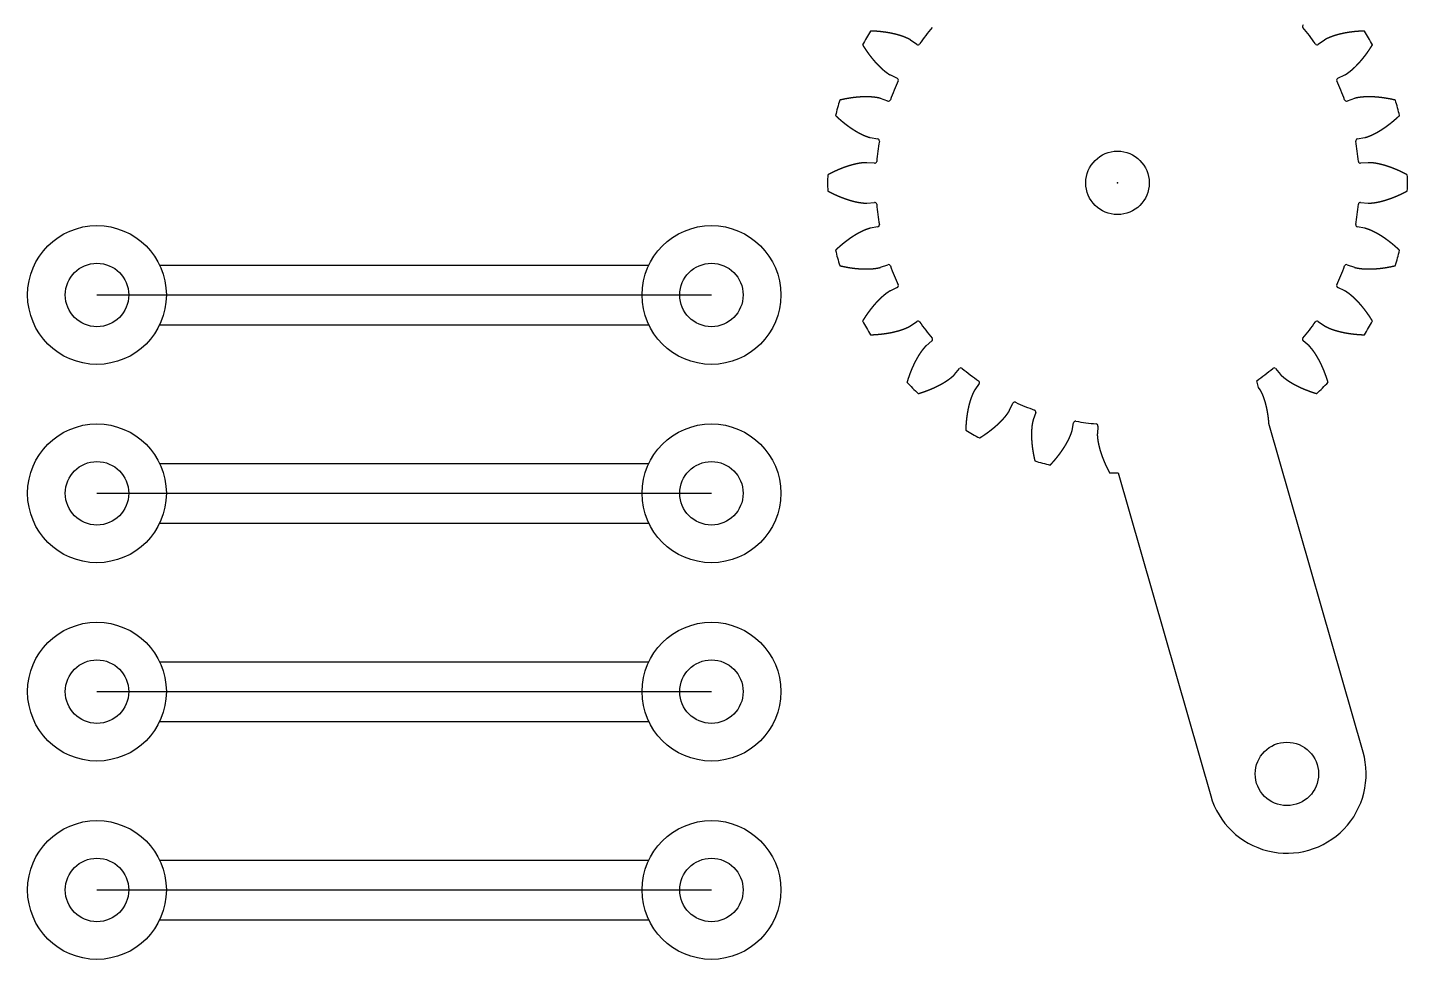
# Model space of a CAD drawing. Header units: millimetres. Extents: x -97 to 15, y -39 to 53.
# Drawn here: x -95 to -25.4, y -39.2 to 7.8 of the extents above; entities that cross this region are included whole.
import ezdxf

# ---------------------------------------------------------------- set-up
doc = ezdxf.new("R2010")
doc.units = ezdxf.units.MM
doc.layers.get('0').update_dxf_attribs({"linetype": 'CONTINUOUS'})

msp = doc.modelspace()

# ---------------------------------------------------------------- linework, layer by layer
for p, q in [((-50.122, 6.984), (-50.442, 7.204)), ((-29.558, 7.204), (-29.878, 6.984)), ((-51.46, 5.441), (-51.11, 5.274)), ((-28.89, 5.274), (-28.54, 5.441)), ((-51.585, 4.126), (-51.951, 4.256)), ((-28.049, 4.256), (-28.415, 4.126)), ((-52.478, 2.289), (-52.096, 2.219)), ((-27.904, 2.219), (-27.522, 2.289)), ((-52.258, 0.987), (-52.645, 1.018)), ((-27.355, 1.018), (-27.742, 0.987)), ((-52.645, -1.018), (-52.258, -0.987)), ((-27.742, -0.987), (-27.355, -1.018)), ((-52.096, -2.219), (-52.478, -2.289)), ((-27.522, -2.289), (-27.904, -2.219)), ((-88.324, -4.151), (-63.649, -4.151)), ((-51.951, -4.256), (-51.585, -4.126)), ((-28.415, -4.126), (-28.049, -4.256)), ((-51.11, -5.274), (-51.46, -5.441)), ((-28.54, -5.441), (-28.89, -5.274)), ((-91.487, -5.651), (-60.487, -5.651)), ((-88.324, -7.151), (-63.649, -7.151)), ((-50.442, -7.204), (-50.122, -6.984)), ((-29.878, -6.984), (-29.558, -7.204)), ((-49.366, -7.97), (-49.661, -8.221)), ((-30.339, -8.221), (-30.634, -7.97)), ((-48.221, -9.661), (-47.97, -9.366)), ((-32.03, -9.366), (-31.779, -9.661)), ((-46.984, -10.122), (-47.204, -10.442)), ((-32.88, -10.32), (-32.979, -9.975)), ((-32.796, -10.442), (-32.88, -10.32)), ((-45.441, -11.46), (-45.274, -11.11)), ((-44.126, -11.585), (-44.256, -11.951)), ((-42.289, -12.478), (-42.219, -12.096)), ((-40.987, -12.258), (-41.018, -12.645)), ((-27.61, -28.697), (-32.359, -12.136)), ((-88.324, -14.151), (-63.649, -14.151)), ((-39.968, -14.625), (-35.3, -30.902)), ((-91.487, -15.651), (-60.487, -15.651)), ((-88.324, -17.151), (-63.649, -17.151)), ((-88.324, -24.151), (-63.649, -24.151)), ((-91.487, -25.651), (-60.487, -25.651)), ((-88.324, -27.151), (-63.649, -27.151)), ((-88.324, -34.151), (-63.649, -34.151)), ((-91.487, -35.651), (-60.487, -35.651)), ((-88.324, -37.151), (-63.649, -37.151))]:
    msp.add_line(p, q)
for centre, radius in [((-40, 0), 1.6), ((-91.487, -5.651), 3.5), ((-60.487, -5.651), 3.5), ((-91.487, -5.651), 1.6), ((-60.487, -5.651), 1.6), ((-91.487, -15.651), 3.5), ((-60.487, -15.651), 3.5), ((-91.487, -15.651), 1.6), ((-60.487, -15.651), 1.6), ((-91.487, -25.651), 3.5), ((-60.487, -25.651), 3.5), ((-91.487, -25.651), 1.6), ((-60.487, -25.651), 1.6), ((-31.455, -29.799), 1.6), ((-91.487, -35.651), 3.5), ((-60.487, -35.651), 3.5), ((-91.487, -35.651), 1.6), ((-60.487, -35.651), 1.6)]:
    msp.add_circle(centre, radius)
for centre, radius, start, end in [((-40, 0), 14.625, 148.42315, 151.57685), ((-40, 0), 12.198, 140.06984, 144.93016), ((-30.569, 7.894), 0.1, 130.39604, 219.93016), ((-40, 0), 12.198, 35.06984, 39.93016), ((-40, 0), 14.625, 28.42315, 31.57685), ((-50.066, 7.066), 0.1, 235.39604, 324.93016), ((-29.934, 7.066), 0.1, 215.06984, 304.60396), ((-40, 0), 12.198, 155.06984, 159.93016), ((-51.152, 5.184), 0.1, -24.93016, 64.60396), ((-28.848, 5.184), 0.1, 115.39604, 204.93016), ((-40, 0), 12.198, 20.06984, 24.93016), ((-51.552, 4.22), 0.1, 250.39604, 339.93016), ((-28.448, 4.22), 0.1, 200.06984, 289.60396), ((-40, 0), 14.625, 163.42315, 166.57685), ((-40, 0), 14.625, 13.42315, 16.57685), ((-40, 0), 12.198, 170.06984, 174.93016), ((-52.114, 2.121), 0.1, -9.93016, 79.60396), ((-27.886, 2.121), 0.1, 100.39604, 189.93016), ((-40, 0), 12.198, 5.06984, 9.93016), ((-52.25, 1.087), 0.1, 265.39604, 354.93016), ((-27.75, 1.087), 0.1, 185.06984, 274.60396), ((-40, 0), 14.625, 178.42315, 181.57685), ((-40, 0), 14.625, -1.57685, 1.57685), ((-52.25, -1.087), 0.1, 5.06984, 94.60396), ((-40, 0), 12.198, 185.06984, 189.93016), ((-40, 0), 12.198, 350.06984, 354.93016), ((-27.75, -1.087), 0.1, 85.39604, 174.93016), ((-52.114, -2.121), 0.1, -79.60396, 9.93016), ((-27.886, -2.121), 0.1, 170.06984, 259.60396), ((-40, 0), 14.625, 193.42315, 196.57685), ((-40, 0), 14.625, 343.42315, 346.57685), ((-51.552, -4.22), 0.1, 20.06984, 109.60396), ((-28.448, -4.22), 0.1, 70.39604, 159.93016), ((-40, 0), 12.198, 200.06984, 204.93016), ((-40, 0), 12.198, 335.06984, 339.93016), ((-51.152, -5.184), 0.1, -64.60396, 24.93016), ((-28.848, -5.184), 0.1, 155.06984, 244.60396), ((-40, 0), 14.625, 208.42315, 211.57685), ((-50.066, -7.066), 0.1, 35.06984, 124.60396), ((-40, 0), 12.198, 215.06984, 219.93016), ((-40, 0), 12.198, 320.06984, 324.93016), ((-29.934, -7.066), 0.1, 55.39604, 144.93016), ((-40, 0), 14.625, 328.42315, 331.57685), ((-49.431, -7.894), 0.1, -49.60396, 39.93016), ((-30.569, -7.894), 0.1, 140.06984, 229.60396), ((-47.894, -9.431), 0.1, 50.06984, 139.60396), ((-40, 0), 12.198, 230.06984, 234.93016), ((-40, 0), 12.198, 305.14212, 309.93016), ((-32.106, -9.431), 0.1, 40.39604, 129.93016), ((-40, 0), 14.625, 223.42315, 226.57685), ((-47.066, -10.066), 0.1, -34.60396, 54.93016), ((-40, 0), 14.625, 313.42315, 316.57685), ((-45.184, -11.152), 0.1, 65.06984, 154.60396), ((-40, 0), 12.198, 245.06984, 249.93016), ((-44.22, -11.552), 0.1, -19.60396, 69.93016), ((-40, 0), 14.625, 238.42315, 241.57685), ((-42.121, -12.114), 0.1, 80.06984, 169.60396), ((-40, 0), 12.198, 260.06984, 264.93016), ((-41.087, -12.25), 0.1, -4.60396, 84.93016), ((-40, 0), 14.625, 253.42315, 256.57685), ((-40, 0), 14.625, 268.42315, 270.1271), ((-31.455, -29.799), 4, -164, 16)]:
    msp.add_arc(centre, radius, start, end)
for points in [[(-50.442, 7.204), (-50.446, 7.208), (-50.456, 7.214), (-50.47, 7.223), (-50.49, 7.234), (-50.514, 7.248), (-50.54, 7.26), (-50.566, 7.273), (-50.591, 7.285), (-50.617, 7.297), (-50.643, 7.308), (-50.669, 7.32), (-50.696, 7.331), (-50.722, 7.342), (-50.749, 7.353), (-50.776, 7.363), (-50.803, 7.373), (-50.83, 7.383), (-50.857, 7.392), (-50.885, 7.402), (-50.912, 7.411), (-50.94, 7.42), (-50.968, 7.429), (-50.996, 7.438), (-51.023, 7.446), (-51.052, 7.454), (-51.08, 7.462), (-51.108, 7.47), (-51.136, 7.478), (-51.165, 7.485), (-51.193, 7.492), (-51.222, 7.5), (-51.251, 7.507), (-51.28, 7.513), (-51.309, 7.52), (-51.338, 7.526), (-51.367, 7.533), (-51.396, 7.539), (-51.425, 7.545), (-51.454, 7.551), (-51.484, 7.556), (-51.513, 7.562), (-51.543, 7.567), (-51.573, 7.572), (-51.602, 7.577), (-51.632, 7.582), (-51.662, 7.587), (-51.692, 7.591), (-51.722, 7.596), (-51.752, 7.6), (-51.782, 7.604), (-51.812, 7.608), (-51.842, 7.612), (-51.873, 7.615), (-51.903, 7.619), (-51.934, 7.622), (-51.964, 7.626), (-51.995, 7.629), (-52.025, 7.632), (-52.056, 7.634), (-52.087, 7.637), (-52.117, 7.64), (-52.148, 7.642), (-52.179, 7.644), (-52.21, 7.646), (-52.241, 7.648), (-52.272, 7.65), (-52.303, 7.652), (-52.334, 7.653), (-52.366, 7.655), (-52.397, 7.656), (-52.422, 7.657), (-52.441, 7.658), (-52.453, 7.658), (-52.46, 7.658)], [(-27.54, 7.658), (-27.547, 7.658), (-27.559, 7.658), (-27.578, 7.657), (-27.603, 7.656), (-27.634, 7.655), (-27.666, 7.653), (-27.697, 7.652), (-27.728, 7.65), (-27.759, 7.648), (-27.79, 7.646), (-27.821, 7.644), (-27.852, 7.642), (-27.883, 7.64), (-27.913, 7.637), (-27.944, 7.634), (-27.975, 7.632), (-28.005, 7.629), (-28.036, 7.626), (-28.066, 7.622), (-28.097, 7.619), (-28.127, 7.615), (-28.158, 7.612), (-28.188, 7.608), (-28.218, 7.604), (-28.248, 7.6), (-28.278, 7.596), (-28.308, 7.591), (-28.338, 7.587), (-28.368, 7.582), (-28.398, 7.577), (-28.427, 7.572), (-28.457, 7.567), (-28.487, 7.562), (-28.516, 7.556), (-28.545, 7.551), (-28.575, 7.545), (-28.604, 7.539), (-28.633, 7.533), (-28.662, 7.526), (-28.691, 7.52), (-28.72, 7.513), (-28.749, 7.507), (-28.778, 7.5), (-28.807, 7.492), (-28.835, 7.485), (-28.864, 7.478), (-28.892, 7.47), (-28.92, 7.462), (-28.948, 7.454), (-28.977, 7.446), (-29.004, 7.438), (-29.032, 7.429), (-29.06, 7.42), (-29.088, 7.411), (-29.115, 7.402), (-29.143, 7.392), (-29.17, 7.383), (-29.197, 7.373), (-29.224, 7.363), (-29.251, 7.353), (-29.278, 7.342), (-29.304, 7.331), (-29.331, 7.32), (-29.357, 7.308), (-29.383, 7.297), (-29.409, 7.285), (-29.434, 7.273), (-29.46, 7.26), (-29.486, 7.248), (-29.51, 7.234), (-29.53, 7.223), (-29.544, 7.214), (-29.554, 7.208), (-29.558, 7.204)], [(-52.862, 6.961), (-52.859, 6.956), (-52.852, 6.945), (-52.842, 6.929), (-52.829, 6.908), (-52.812, 6.882), (-52.795, 6.855), (-52.778, 6.829), (-52.761, 6.803), (-52.744, 6.777), (-52.727, 6.751), (-52.71, 6.725), (-52.692, 6.7), (-52.675, 6.674), (-52.657, 6.649), (-52.64, 6.624), (-52.622, 6.598), (-52.604, 6.573), (-52.586, 6.548), (-52.568, 6.524), (-52.55, 6.499), (-52.532, 6.474), (-52.513, 6.45), (-52.495, 6.426), (-52.476, 6.402), (-52.458, 6.377), (-52.439, 6.354), (-52.42, 6.33), (-52.401, 6.306), (-52.382, 6.283), (-52.363, 6.259), (-52.344, 6.236), (-52.325, 6.213), (-52.305, 6.19), (-52.286, 6.167), (-52.266, 6.145), (-52.247, 6.122), (-52.227, 6.1), (-52.207, 6.078), (-52.187, 6.055), (-52.167, 6.034), (-52.147, 6.012), (-52.126, 5.99), (-52.106, 5.969), (-52.085, 5.948), (-52.065, 5.927), (-52.044, 5.906), (-52.023, 5.885), (-52.002, 5.864), (-51.981, 5.844), (-51.96, 5.824), (-51.939, 5.804), (-51.917, 5.784), (-51.896, 5.764), (-51.874, 5.745), (-51.853, 5.726), (-51.831, 5.707), (-51.809, 5.688), (-51.787, 5.669), (-51.764, 5.651), (-51.742, 5.633), (-51.72, 5.615), (-51.697, 5.597), (-51.674, 5.58), (-51.651, 5.563), (-51.628, 5.546), (-51.604, 5.53), (-51.581, 5.514), (-51.558, 5.498), (-51.534, 5.482), (-51.51, 5.467), (-51.49, 5.456), (-51.475, 5.448), (-51.465, 5.443), (-51.46, 5.441)], [(-28.54, 5.441), (-28.535, 5.443), (-28.525, 5.448), (-28.51, 5.456), (-28.49, 5.467), (-28.466, 5.482), (-28.442, 5.498), (-28.419, 5.514), (-28.396, 5.53), (-28.372, 5.546), (-28.349, 5.563), (-28.326, 5.58), (-28.303, 5.597), (-28.28, 5.615), (-28.258, 5.633), (-28.236, 5.651), (-28.213, 5.669), (-28.191, 5.688), (-28.169, 5.707), (-28.147, 5.726), (-28.126, 5.745), (-28.104, 5.764), (-28.083, 5.784), (-28.061, 5.804), (-28.04, 5.824), (-28.019, 5.844), (-27.998, 5.864), (-27.977, 5.885), (-27.956, 5.906), (-27.935, 5.927), (-27.915, 5.948), (-27.894, 5.969), (-27.874, 5.99), (-27.853, 6.012), (-27.833, 6.034), (-27.813, 6.055), (-27.793, 6.078), (-27.773, 6.1), (-27.753, 6.122), (-27.734, 6.145), (-27.714, 6.167), (-27.695, 6.19), (-27.675, 6.213), (-27.656, 6.236), (-27.637, 6.259), (-27.618, 6.283), (-27.599, 6.306), (-27.58, 6.33), (-27.561, 6.354), (-27.542, 6.377), (-27.524, 6.402), (-27.505, 6.426), (-27.487, 6.45), (-27.468, 6.474), (-27.45, 6.499), (-27.432, 6.524), (-27.414, 6.548), (-27.396, 6.573), (-27.378, 6.598), (-27.36, 6.624), (-27.343, 6.649), (-27.325, 6.674), (-27.308, 6.7), (-27.29, 6.725), (-27.273, 6.751), (-27.256, 6.777), (-27.239, 6.803), (-27.222, 6.829), (-27.205, 6.855), (-27.188, 6.882), (-27.171, 6.908), (-27.158, 6.929), (-27.148, 6.945), (-27.141, 6.956), (-27.138, 6.961)], [(-51.951, 4.256), (-51.956, 4.258), (-51.967, 4.262), (-51.983, 4.267), (-52.005, 4.273), (-52.032, 4.279), (-52.06, 4.285), (-52.088, 4.29), (-52.116, 4.295), (-52.144, 4.3), (-52.172, 4.305), (-52.2, 4.309), (-52.229, 4.313), (-52.257, 4.317), (-52.286, 4.32), (-52.314, 4.323), (-52.343, 4.326), (-52.372, 4.328), (-52.401, 4.33), (-52.43, 4.332), (-52.459, 4.334), (-52.488, 4.336), (-52.517, 4.337), (-52.546, 4.338), (-52.575, 4.339), (-52.604, 4.34), (-52.634, 4.34), (-52.663, 4.34), (-52.692, 4.341), (-52.722, 4.34), (-52.751, 4.34), (-52.781, 4.34), (-52.81, 4.339), (-52.84, 4.338), (-52.87, 4.337), (-52.899, 4.336), (-52.929, 4.334), (-52.959, 4.332), (-52.989, 4.331), (-53.018, 4.329), (-53.048, 4.326), (-53.078, 4.324), (-53.108, 4.322), (-53.138, 4.319), (-53.168, 4.316), (-53.198, 4.313), (-53.228, 4.31), (-53.258, 4.307), (-53.288, 4.303), (-53.318, 4.299), (-53.349, 4.296), (-53.379, 4.292), (-53.409, 4.287), (-53.439, 4.283), (-53.469, 4.279), (-53.5, 4.274), (-53.53, 4.269), (-53.56, 4.264), (-53.591, 4.259), (-53.621, 4.254), (-53.651, 4.249), (-53.682, 4.243), (-53.712, 4.237), (-53.743, 4.232), (-53.773, 4.226), (-53.804, 4.219), (-53.834, 4.213), (-53.865, 4.207), (-53.895, 4.2), (-53.926, 4.194), (-53.956, 4.187), (-53.98, 4.181), (-53.999, 4.177), (-54.011, 4.174), (-54.017, 4.173)], [(-25.983, 4.173), (-25.989, 4.174), (-26.001, 4.177), (-26.02, 4.181), (-26.044, 4.187), (-26.074, 4.194), (-26.105, 4.2), (-26.135, 4.207), (-26.166, 4.213), (-26.196, 4.219), (-26.227, 4.226), (-26.257, 4.232), (-26.288, 4.237), (-26.318, 4.243), (-26.349, 4.249), (-26.379, 4.254), (-26.409, 4.259), (-26.44, 4.264), (-26.47, 4.269), (-26.5, 4.274), (-26.531, 4.279), (-26.561, 4.283), (-26.591, 4.287), (-26.621, 4.292), (-26.651, 4.296), (-26.682, 4.299), (-26.712, 4.303), (-26.742, 4.307), (-26.772, 4.31), (-26.802, 4.313), (-26.832, 4.316), (-26.862, 4.319), (-26.892, 4.322), (-26.922, 4.324), (-26.952, 4.326), (-26.982, 4.329), (-27.011, 4.331), (-27.041, 4.332), (-27.071, 4.334), (-27.101, 4.336), (-27.13, 4.337), (-27.16, 4.338), (-27.19, 4.339), (-27.219, 4.34), (-27.249, 4.34), (-27.278, 4.34), (-27.308, 4.341), (-27.337, 4.34), (-27.366, 4.34), (-27.396, 4.34), (-27.425, 4.339), (-27.454, 4.338), (-27.483, 4.337), (-27.512, 4.336), (-27.541, 4.334), (-27.57, 4.332), (-27.599, 4.33), (-27.628, 4.328), (-27.657, 4.326), (-27.686, 4.323), (-27.714, 4.32), (-27.743, 4.317), (-27.771, 4.313), (-27.8, 4.309), (-27.828, 4.305), (-27.856, 4.3), (-27.884, 4.295), (-27.912, 4.29), (-27.94, 4.285), (-27.968, 4.279), (-27.995, 4.273), (-28.017, 4.267), (-28.033, 4.262), (-28.044, 4.258), (-28.049, 4.256)], [(-54.225, 3.395), (-54.221, 3.391), (-54.212, 3.382), (-54.198, 3.369), (-54.18, 3.352), (-54.157, 3.331), (-54.134, 3.31), (-54.11, 3.289), (-54.087, 3.268), (-54.064, 3.248), (-54.041, 3.227), (-54.017, 3.207), (-53.994, 3.186), (-53.97, 3.166), (-53.947, 3.146), (-53.923, 3.126), (-53.899, 3.107), (-53.876, 3.087), (-53.852, 3.068), (-53.828, 3.048), (-53.804, 3.029), (-53.78, 3.01), (-53.756, 2.992), (-53.732, 2.973), (-53.708, 2.954), (-53.684, 2.936), (-53.66, 2.918), (-53.635, 2.9), (-53.611, 2.882), (-53.586, 2.864), (-53.562, 2.846), (-53.537, 2.829), (-53.513, 2.811), (-53.488, 2.794), (-53.463, 2.777), (-53.439, 2.761), (-53.414, 2.744), (-53.389, 2.727), (-53.364, 2.711), (-53.339, 2.695), (-53.314, 2.679), (-53.289, 2.663), (-53.263, 2.648), (-53.238, 2.632), (-53.213, 2.617), (-53.188, 2.602), (-53.162, 2.587), (-53.137, 2.572), (-53.111, 2.558), (-53.086, 2.544), (-53.06, 2.53), (-53.034, 2.516), (-53.008, 2.502), (-52.982, 2.489), (-52.957, 2.476), (-52.931, 2.463), (-52.905, 2.45), (-52.878, 2.438), (-52.852, 2.425), (-52.826, 2.413), (-52.8, 2.402), (-52.773, 2.39), (-52.747, 2.379), (-52.72, 2.368), (-52.694, 2.358), (-52.667, 2.348), (-52.64, 2.338), (-52.614, 2.328), (-52.587, 2.319), (-52.56, 2.31), (-52.533, 2.302), (-52.511, 2.296), (-52.494, 2.292), (-52.483, 2.29), (-52.478, 2.289)], [(-27.522, 2.289), (-27.517, 2.29), (-27.506, 2.292), (-27.489, 2.296), (-27.467, 2.302), (-27.44, 2.31), (-27.413, 2.319), (-27.386, 2.328), (-27.36, 2.338), (-27.333, 2.348), (-27.306, 2.358), (-27.28, 2.368), (-27.253, 2.379), (-27.227, 2.39), (-27.2, 2.402), (-27.174, 2.413), (-27.148, 2.425), (-27.122, 2.438), (-27.095, 2.45), (-27.069, 2.463), (-27.043, 2.476), (-27.018, 2.489), (-26.992, 2.502), (-26.966, 2.516), (-26.94, 2.53), (-26.914, 2.544), (-26.889, 2.558), (-26.863, 2.572), (-26.838, 2.587), (-26.812, 2.602), (-26.787, 2.617), (-26.762, 2.632), (-26.737, 2.648), (-26.711, 2.663), (-26.686, 2.679), (-26.661, 2.695), (-26.636, 2.711), (-26.611, 2.727), (-26.586, 2.744), (-26.561, 2.761), (-26.537, 2.777), (-26.512, 2.794), (-26.487, 2.811), (-26.463, 2.829), (-26.438, 2.846), (-26.414, 2.864), (-26.389, 2.882), (-26.365, 2.9), (-26.34, 2.918), (-26.316, 2.936), (-26.292, 2.954), (-26.268, 2.973), (-26.244, 2.992), (-26.22, 3.01), (-26.196, 3.029), (-26.172, 3.048), (-26.148, 3.068), (-26.124, 3.087), (-26.1, 3.107), (-26.077, 3.126), (-26.053, 3.146), (-26.03, 3.166), (-26.006, 3.186), (-25.983, 3.207), (-25.959, 3.227), (-25.936, 3.248), (-25.913, 3.268), (-25.89, 3.289), (-25.866, 3.31), (-25.843, 3.331), (-25.82, 3.352), (-25.802, 3.369), (-25.788, 3.382), (-25.779, 3.391), (-25.775, 3.395)], [(-52.645, 1.018), (-52.651, 1.019), (-52.662, 1.019), (-52.679, 1.02), (-52.701, 1.02), (-52.73, 1.019), (-52.758, 1.018), (-52.786, 1.016), (-52.815, 1.013), (-52.843, 1.01), (-52.872, 1.008), (-52.9, 1.005), (-52.928, 1.001), (-52.957, 0.997), (-52.985, 0.993), (-53.014, 0.989), (-53.042, 0.984), (-53.071, 0.979), (-53.099, 0.973), (-53.127, 0.968), (-53.156, 0.962), (-53.184, 0.956), (-53.213, 0.95), (-53.241, 0.943), (-53.27, 0.937), (-53.298, 0.93), (-53.326, 0.923), (-53.355, 0.915), (-53.383, 0.908), (-53.412, 0.9), (-53.44, 0.892), (-53.468, 0.884), (-53.497, 0.875), (-53.525, 0.867), (-53.554, 0.858), (-53.582, 0.849), (-53.61, 0.84), (-53.639, 0.831), (-53.667, 0.821), (-53.695, 0.812), (-53.723, 0.802), (-53.752, 0.792), (-53.78, 0.782), (-53.808, 0.771), (-53.836, 0.761), (-53.865, 0.75), (-53.893, 0.739), (-53.921, 0.728), (-53.949, 0.717), (-53.977, 0.706), (-54.006, 0.694), (-54.034, 0.683), (-54.062, 0.671), (-54.09, 0.659), (-54.118, 0.647), (-54.146, 0.634), (-54.174, 0.622), (-54.202, 0.609), (-54.23, 0.597), (-54.258, 0.584), (-54.286, 0.571), (-54.314, 0.557), (-54.342, 0.544), (-54.37, 0.531), (-54.397, 0.517), (-54.425, 0.503), (-54.453, 0.489), (-54.481, 0.475), (-54.509, 0.461), (-54.536, 0.446), (-54.564, 0.432), (-54.586, 0.42), (-54.603, 0.411), (-54.614, 0.405), (-54.619, 0.402)], [(-25.381, 0.402), (-25.386, 0.405), (-25.397, 0.411), (-25.414, 0.42), (-25.436, 0.432), (-25.464, 0.446), (-25.491, 0.461), (-25.519, 0.475), (-25.547, 0.489), (-25.575, 0.503), (-25.603, 0.517), (-25.63, 0.531), (-25.658, 0.544), (-25.686, 0.557), (-25.714, 0.571), (-25.742, 0.584), (-25.77, 0.597), (-25.798, 0.609), (-25.826, 0.622), (-25.854, 0.634), (-25.882, 0.647), (-25.91, 0.659), (-25.938, 0.671), (-25.966, 0.683), (-25.994, 0.694), (-26.023, 0.706), (-26.051, 0.717), (-26.079, 0.728), (-26.107, 0.739), (-26.135, 0.75), (-26.164, 0.761), (-26.192, 0.771), (-26.22, 0.782), (-26.248, 0.792), (-26.277, 0.802), (-26.305, 0.812), (-26.333, 0.821), (-26.361, 0.831), (-26.39, 0.84), (-26.418, 0.849), (-26.446, 0.858), (-26.475, 0.867), (-26.503, 0.875), (-26.532, 0.884), (-26.56, 0.892), (-26.588, 0.9), (-26.617, 0.908), (-26.645, 0.915), (-26.674, 0.923), (-26.702, 0.93), (-26.73, 0.937), (-26.759, 0.943), (-26.787, 0.95), (-26.816, 0.956), (-26.844, 0.962), (-26.873, 0.968), (-26.901, 0.973), (-26.929, 0.979), (-26.958, 0.984), (-26.986, 0.989), (-27.015, 0.993), (-27.043, 0.997), (-27.072, 1.001), (-27.1, 1.005), (-27.128, 1.008), (-27.157, 1.01), (-27.185, 1.013), (-27.214, 1.016), (-27.242, 1.018), (-27.27, 1.019), (-27.299, 1.02), (-27.321, 1.02), (-27.338, 1.019), (-27.349, 1.019), (-27.355, 1.018)], [(-54.619, -0.402), (-54.614, -0.405), (-54.603, -0.411), (-54.586, -0.42), (-54.564, -0.432), (-54.536, -0.446), (-54.509, -0.461), (-54.481, -0.475), (-54.453, -0.489), (-54.425, -0.503), (-54.397, -0.517), (-54.37, -0.531), (-54.342, -0.544), (-54.314, -0.557), (-54.286, -0.571), (-54.258, -0.584), (-54.23, -0.597), (-54.202, -0.609), (-54.174, -0.622), (-54.146, -0.634), (-54.118, -0.647), (-54.09, -0.659), (-54.062, -0.671), (-54.034, -0.683), (-54.006, -0.694), (-53.977, -0.706), (-53.949, -0.717), (-53.921, -0.728), (-53.893, -0.739), (-53.865, -0.75), (-53.836, -0.761), (-53.808, -0.771), (-53.78, -0.782), (-53.752, -0.792), (-53.723, -0.802), (-53.695, -0.812), (-53.667, -0.821), (-53.639, -0.831), (-53.61, -0.84), (-53.582, -0.849), (-53.554, -0.858), (-53.525, -0.867), (-53.497, -0.875), (-53.468, -0.884), (-53.44, -0.892), (-53.412, -0.9), (-53.383, -0.908), (-53.355, -0.915), (-53.326, -0.923), (-53.298, -0.93), (-53.27, -0.937), (-53.241, -0.943), (-53.213, -0.95), (-53.184, -0.956), (-53.156, -0.962), (-53.127, -0.968), (-53.099, -0.973), (-53.071, -0.979), (-53.042, -0.984), (-53.014, -0.989), (-52.985, -0.993), (-52.957, -0.997), (-52.928, -1.001), (-52.9, -1.005), (-52.872, -1.008), (-52.843, -1.01), (-52.815, -1.013), (-52.786, -1.016), (-52.758, -1.018), (-52.73, -1.019), (-52.701, -1.02), (-52.679, -1.02), (-52.662, -1.019), (-52.651, -1.019), (-52.645, -1.018)], [(-27.355, -1.018), (-27.349, -1.019), (-27.338, -1.019), (-27.321, -1.02), (-27.299, -1.02), (-27.27, -1.019), (-27.242, -1.018), (-27.214, -1.016), (-27.185, -1.013), (-27.157, -1.01), (-27.128, -1.008), (-27.1, -1.005), (-27.072, -1.001), (-27.043, -0.997), (-27.015, -0.993), (-26.986, -0.989), (-26.958, -0.984), (-26.929, -0.979), (-26.901, -0.973), (-26.873, -0.968), (-26.844, -0.962), (-26.816, -0.956), (-26.787, -0.95), (-26.759, -0.943), (-26.73, -0.937), (-26.702, -0.93), (-26.674, -0.923), (-26.645, -0.915), (-26.617, -0.908), (-26.588, -0.9), (-26.56, -0.892), (-26.532, -0.884), (-26.503, -0.875), (-26.475, -0.867), (-26.446, -0.858), (-26.418, -0.849), (-26.39, -0.84), (-26.361, -0.831), (-26.333, -0.821), (-26.305, -0.812), (-26.277, -0.802), (-26.248, -0.792), (-26.22, -0.782), (-26.192, -0.771), (-26.164, -0.761), (-26.135, -0.75), (-26.107, -0.739), (-26.079, -0.728), (-26.051, -0.717), (-26.023, -0.706), (-25.994, -0.694), (-25.966, -0.683), (-25.938, -0.671), (-25.91, -0.659), (-25.882, -0.647), (-25.854, -0.634), (-25.826, -0.622), (-25.798, -0.609), (-25.77, -0.597), (-25.742, -0.584), (-25.714, -0.571), (-25.686, -0.557), (-25.658, -0.544), (-25.63, -0.531), (-25.603, -0.517), (-25.575, -0.503), (-25.547, -0.489), (-25.519, -0.475), (-25.491, -0.461), (-25.464, -0.446), (-25.436, -0.432), (-25.414, -0.42), (-25.397, -0.411), (-25.386, -0.405), (-25.381, -0.402)], [(-52.478, -2.289), (-52.483, -2.29), (-52.494, -2.292), (-52.511, -2.296), (-52.533, -2.302), (-52.56, -2.31), (-52.587, -2.319), (-52.614, -2.328), (-52.64, -2.338), (-52.667, -2.348), (-52.694, -2.358), (-52.72, -2.368), (-52.747, -2.379), (-52.773, -2.39), (-52.8, -2.402), (-52.826, -2.413), (-52.852, -2.425), (-52.878, -2.438), (-52.905, -2.45), (-52.931, -2.463), (-52.957, -2.476), (-52.982, -2.489), (-53.008, -2.502), (-53.034, -2.516), (-53.06, -2.53), (-53.086, -2.544), (-53.111, -2.558), (-53.137, -2.572), (-53.162, -2.587), (-53.188, -2.602), (-53.213, -2.617), (-53.238, -2.632), (-53.263, -2.648), (-53.289, -2.663), (-53.314, -2.679), (-53.339, -2.695), (-53.364, -2.711), (-53.389, -2.727), (-53.414, -2.744), (-53.439, -2.761), (-53.463, -2.777), (-53.488, -2.794), (-53.513, -2.811), (-53.537, -2.829), (-53.562, -2.846), (-53.586, -2.864), (-53.611, -2.882), (-53.635, -2.9), (-53.66, -2.918), (-53.684, -2.936), (-53.708, -2.954), (-53.732, -2.973), (-53.756, -2.992), (-53.78, -3.01), (-53.804, -3.029), (-53.828, -3.048), (-53.852, -3.068), (-53.876, -3.087), (-53.899, -3.107), (-53.923, -3.126), (-53.947, -3.146), (-53.97, -3.166), (-53.994, -3.186), (-54.017, -3.207), (-54.041, -3.227), (-54.064, -3.248), (-54.087, -3.268), (-54.11, -3.289), (-54.134, -3.31), (-54.157, -3.331), (-54.18, -3.352), (-54.198, -3.369), (-54.212, -3.382), (-54.221, -3.391), (-54.225, -3.395)], [(-25.775, -3.395), (-25.779, -3.391), (-25.788, -3.382), (-25.802, -3.369), (-25.82, -3.352), (-25.843, -3.331), (-25.866, -3.31), (-25.89, -3.289), (-25.913, -3.268), (-25.936, -3.248), (-25.959, -3.227), (-25.983, -3.207), (-26.006, -3.186), (-26.03, -3.166), (-26.053, -3.146), (-26.077, -3.126), (-26.1, -3.107), (-26.124, -3.087), (-26.148, -3.068), (-26.172, -3.048), (-26.196, -3.029), (-26.22, -3.01), (-26.244, -2.992), (-26.268, -2.973), (-26.292, -2.954), (-26.316, -2.936), (-26.34, -2.918), (-26.365, -2.9), (-26.389, -2.882), (-26.414, -2.864), (-26.438, -2.846), (-26.463, -2.829), (-26.487, -2.811), (-26.512, -2.794), (-26.537, -2.777), (-26.561, -2.761), (-26.586, -2.744), (-26.611, -2.727), (-26.636, -2.711), (-26.661, -2.695), (-26.686, -2.679), (-26.711, -2.663), (-26.737, -2.648), (-26.762, -2.632), (-26.787, -2.617), (-26.812, -2.602), (-26.838, -2.587), (-26.863, -2.572), (-26.889, -2.558), (-26.914, -2.544), (-26.94, -2.53), (-26.966, -2.516), (-26.992, -2.502), (-27.018, -2.489), (-27.043, -2.476), (-27.069, -2.463), (-27.095, -2.45), (-27.122, -2.438), (-27.148, -2.425), (-27.174, -2.413), (-27.2, -2.402), (-27.227, -2.39), (-27.253, -2.379), (-27.28, -2.368), (-27.306, -2.358), (-27.333, -2.348), (-27.36, -2.338), (-27.386, -2.328), (-27.413, -2.319), (-27.44, -2.31), (-27.467, -2.302), (-27.489, -2.296), (-27.506, -2.292), (-27.517, -2.29), (-27.522, -2.289)], [(-54.017, -4.173), (-54.011, -4.174), (-53.999, -4.177), (-53.98, -4.181), (-53.956, -4.187), (-53.926, -4.194), (-53.895, -4.2), (-53.865, -4.207), (-53.834, -4.213), (-53.804, -4.219), (-53.773, -4.226), (-53.743, -4.232), (-53.712, -4.237), (-53.682, -4.243), (-53.651, -4.249), (-53.621, -4.254), (-53.591, -4.259), (-53.56, -4.264), (-53.53, -4.269), (-53.5, -4.274), (-53.469, -4.279), (-53.439, -4.283), (-53.409, -4.287), (-53.379, -4.292), (-53.349, -4.296), (-53.318, -4.299), (-53.288, -4.303), (-53.258, -4.307), (-53.228, -4.31), (-53.198, -4.313), (-53.168, -4.316), (-53.138, -4.319), (-53.108, -4.322), (-53.078, -4.324), (-53.048, -4.326), (-53.018, -4.329), (-52.989, -4.331), (-52.959, -4.332), (-52.929, -4.334), (-52.899, -4.336), (-52.87, -4.337), (-52.84, -4.338), (-52.81, -4.339), (-52.781, -4.34), (-52.751, -4.34), (-52.722, -4.34), (-52.692, -4.341), (-52.663, -4.34), (-52.634, -4.34), (-52.604, -4.34), (-52.575, -4.339), (-52.546, -4.338), (-52.517, -4.337), (-52.488, -4.336), (-52.459, -4.334), (-52.43, -4.332), (-52.401, -4.33), (-52.372, -4.328), (-52.343, -4.326), (-52.314, -4.323), (-52.286, -4.32), (-52.257, -4.317), (-52.229, -4.313), (-52.2, -4.309), (-52.172, -4.305), (-52.144, -4.3), (-52.116, -4.295), (-52.088, -4.29), (-52.06, -4.285), (-52.032, -4.279), (-52.005, -4.273), (-51.983, -4.267), (-51.967, -4.262), (-51.956, -4.258), (-51.951, -4.256)], [(-28.049, -4.256), (-28.044, -4.258), (-28.033, -4.262), (-28.017, -4.267), (-27.995, -4.273), (-27.968, -4.279), (-27.94, -4.285), (-27.912, -4.29), (-27.884, -4.295), (-27.856, -4.3), (-27.828, -4.305), (-27.8, -4.309), (-27.771, -4.313), (-27.743, -4.317), (-27.714, -4.32), (-27.686, -4.323), (-27.657, -4.326), (-27.628, -4.328), (-27.599, -4.33), (-27.57, -4.332), (-27.541, -4.334), (-27.512, -4.336), (-27.483, -4.337), (-27.454, -4.338), (-27.425, -4.339), (-27.396, -4.34), (-27.366, -4.34), (-27.337, -4.34), (-27.308, -4.341), (-27.278, -4.34), (-27.249, -4.34), (-27.219, -4.34), (-27.19, -4.339), (-27.16, -4.338), (-27.13, -4.337), (-27.101, -4.336), (-27.071, -4.334), (-27.041, -4.332), (-27.011, -4.331), (-26.982, -4.329), (-26.952, -4.326), (-26.922, -4.324), (-26.892, -4.322), (-26.862, -4.319), (-26.832, -4.316), (-26.802, -4.313), (-26.772, -4.31), (-26.742, -4.307), (-26.712, -4.303), (-26.682, -4.299), (-26.651, -4.296), (-26.621, -4.292), (-26.591, -4.287), (-26.561, -4.283), (-26.531, -4.279), (-26.5, -4.274), (-26.47, -4.269), (-26.44, -4.264), (-26.409, -4.259), (-26.379, -4.254), (-26.349, -4.249), (-26.318, -4.243), (-26.288, -4.237), (-26.257, -4.232), (-26.227, -4.226), (-26.196, -4.219), (-26.166, -4.213), (-26.135, -4.207), (-26.105, -4.2), (-26.074, -4.194), (-26.044, -4.187), (-26.02, -4.181), (-26.001, -4.177), (-25.989, -4.174), (-25.983, -4.173)], [(-51.46, -5.441), (-51.465, -5.443), (-51.475, -5.448), (-51.49, -5.456), (-51.51, -5.467), (-51.534, -5.482), (-51.558, -5.498), (-51.581, -5.514), (-51.604, -5.53), (-51.628, -5.546), (-51.651, -5.563), (-51.674, -5.58), (-51.697, -5.597), (-51.72, -5.615), (-51.742, -5.633), (-51.764, -5.651), (-51.787, -5.669), (-51.809, -5.688), (-51.831, -5.707), (-51.853, -5.726), (-51.874, -5.745), (-51.896, -5.764), (-51.917, -5.784), (-51.939, -5.804), (-51.96, -5.824), (-51.981, -5.844), (-52.002, -5.864), (-52.023, -5.885), (-52.044, -5.906), (-52.065, -5.927), (-52.085, -5.948), (-52.106, -5.969), (-52.126, -5.99), (-52.147, -6.012), (-52.167, -6.034), (-52.187, -6.055), (-52.207, -6.078), (-52.227, -6.1), (-52.247, -6.122), (-52.266, -6.145), (-52.286, -6.167), (-52.305, -6.19), (-52.325, -6.213), (-52.344, -6.236), (-52.363, -6.259), (-52.382, -6.283), (-52.401, -6.306), (-52.42, -6.33), (-52.439, -6.354), (-52.458, -6.377), (-52.476, -6.402), (-52.495, -6.426), (-52.513, -6.45), (-52.532, -6.474), (-52.55, -6.499), (-52.568, -6.524), (-52.586, -6.548), (-52.604, -6.573), (-52.622, -6.598), (-52.64, -6.624), (-52.657, -6.649), (-52.675, -6.674), (-52.692, -6.7), (-52.71, -6.725), (-52.727, -6.751), (-52.744, -6.777), (-52.761, -6.803), (-52.778, -6.829), (-52.795, -6.855), (-52.812, -6.882), (-52.829, -6.908), (-52.842, -6.929), (-52.852, -6.945), (-52.859, -6.956), (-52.862, -6.961)], [(-27.138, -6.961), (-27.141, -6.956), (-27.148, -6.945), (-27.158, -6.929), (-27.171, -6.908), (-27.188, -6.882), (-27.205, -6.855), (-27.222, -6.829), (-27.239, -6.803), (-27.256, -6.777), (-27.273, -6.751), (-27.29, -6.725), (-27.308, -6.7), (-27.325, -6.674), (-27.343, -6.649), (-27.36, -6.624), (-27.378, -6.598), (-27.396, -6.573), (-27.414, -6.548), (-27.432, -6.524), (-27.45, -6.499), (-27.468, -6.474), (-27.487, -6.45), (-27.505, -6.426), (-27.524, -6.402), (-27.542, -6.377), (-27.561, -6.354), (-27.58, -6.33), (-27.599, -6.306), (-27.618, -6.283), (-27.637, -6.259), (-27.656, -6.236), (-27.675, -6.213), (-27.695, -6.19), (-27.714, -6.167), (-27.734, -6.145), (-27.753, -6.122), (-27.773, -6.1), (-27.793, -6.078), (-27.813, -6.055), (-27.833, -6.034), (-27.853, -6.012), (-27.874, -5.99), (-27.894, -5.969), (-27.915, -5.948), (-27.935, -5.927), (-27.956, -5.906), (-27.977, -5.885), (-27.998, -5.864), (-28.019, -5.844), (-28.04, -5.824), (-28.061, -5.804), (-28.083, -5.784), (-28.104, -5.764), (-28.126, -5.745), (-28.147, -5.726), (-28.169, -5.707), (-28.191, -5.688), (-28.213, -5.669), (-28.236, -5.651), (-28.258, -5.633), (-28.28, -5.615), (-28.303, -5.597), (-28.326, -5.58), (-28.349, -5.563), (-28.372, -5.546), (-28.396, -5.53), (-28.419, -5.514), (-28.442, -5.498), (-28.466, -5.482), (-28.49, -5.467), (-28.51, -5.456), (-28.525, -5.448), (-28.535, -5.443), (-28.54, -5.441)], [(-52.46, -7.658), (-52.453, -7.658), (-52.441, -7.658), (-52.422, -7.657), (-52.397, -7.656), (-52.366, -7.655), (-52.334, -7.653), (-52.303, -7.652), (-52.272, -7.65), (-52.241, -7.648), (-52.21, -7.646), (-52.179, -7.644), (-52.148, -7.642), (-52.117, -7.64), (-52.087, -7.637), (-52.056, -7.634), (-52.025, -7.632), (-51.995, -7.629), (-51.964, -7.626), (-51.934, -7.622), (-51.903, -7.619), (-51.873, -7.615), (-51.842, -7.612), (-51.812, -7.608), (-51.782, -7.604), (-51.752, -7.6), (-51.722, -7.596), (-51.692, -7.591), (-51.662, -7.587), (-51.632, -7.582), (-51.602, -7.577), (-51.573, -7.572), (-51.543, -7.567), (-51.513, -7.562), (-51.484, -7.556), (-51.454, -7.551), (-51.425, -7.545), (-51.396, -7.539), (-51.367, -7.533), (-51.338, -7.526), (-51.309, -7.52), (-51.28, -7.513), (-51.251, -7.507), (-51.222, -7.5), (-51.193, -7.492), (-51.165, -7.485), (-51.136, -7.478), (-51.108, -7.47), (-51.08, -7.462), (-51.052, -7.454), (-51.023, -7.446), (-50.996, -7.438), (-50.968, -7.429), (-50.94, -7.42), (-50.912, -7.411), (-50.885, -7.402), (-50.857, -7.392), (-50.83, -7.383), (-50.803, -7.373), (-50.776, -7.363), (-50.749, -7.353), (-50.722, -7.342), (-50.696, -7.331), (-50.669, -7.32), (-50.643, -7.308), (-50.617, -7.297), (-50.591, -7.285), (-50.566, -7.273), (-50.54, -7.26), (-50.514, -7.248), (-50.49, -7.234), (-50.47, -7.223), (-50.456, -7.214), (-50.446, -7.208), (-50.442, -7.204)], [(-29.558, -7.204), (-29.554, -7.208), (-29.544, -7.214), (-29.53, -7.223), (-29.51, -7.234), (-29.486, -7.248), (-29.46, -7.26), (-29.434, -7.273), (-29.409, -7.285), (-29.383, -7.297), (-29.357, -7.308), (-29.331, -7.32), (-29.304, -7.331), (-29.278, -7.342), (-29.251, -7.353), (-29.224, -7.363), (-29.197, -7.373), (-29.17, -7.383), (-29.143, -7.392), (-29.115, -7.402), (-29.088, -7.411), (-29.06, -7.42), (-29.032, -7.429), (-29.004, -7.438), (-28.977, -7.446), (-28.948, -7.454), (-28.92, -7.462), (-28.892, -7.47), (-28.864, -7.478), (-28.835, -7.485), (-28.807, -7.492), (-28.778, -7.5), (-28.749, -7.507), (-28.72, -7.513), (-28.691, -7.52), (-28.662, -7.526), (-28.633, -7.533), (-28.604, -7.539), (-28.575, -7.545), (-28.545, -7.551), (-28.516, -7.556), (-28.487, -7.562), (-28.457, -7.567), (-28.427, -7.572), (-28.398, -7.577), (-28.368, -7.582), (-28.338, -7.587), (-28.308, -7.591), (-28.278, -7.596), (-28.248, -7.6), (-28.218, -7.604), (-28.188, -7.608), (-28.158, -7.612), (-28.127, -7.615), (-28.097, -7.619), (-28.066, -7.622), (-28.036, -7.626), (-28.005, -7.629), (-27.975, -7.632), (-27.944, -7.634), (-27.913, -7.637), (-27.883, -7.64), (-27.852, -7.642), (-27.821, -7.644), (-27.79, -7.646), (-27.759, -7.648), (-27.728, -7.65), (-27.697, -7.652), (-27.666, -7.653), (-27.634, -7.655), (-27.603, -7.656), (-27.578, -7.657), (-27.559, -7.658), (-27.547, -7.658), (-27.54, -7.658)], [(-49.661, -8.221), (-49.666, -8.225), (-49.674, -8.232), (-49.687, -8.244), (-49.703, -8.26), (-49.722, -8.28), (-49.741, -8.302), (-49.759, -8.323), (-49.778, -8.345), (-49.796, -8.367), (-49.814, -8.389), (-49.832, -8.411), (-49.85, -8.434), (-49.867, -8.457), (-49.884, -8.48), (-49.901, -8.503), (-49.918, -8.527), (-49.934, -8.55), (-49.951, -8.574), (-49.967, -8.598), (-49.983, -8.622), (-49.999, -8.647), (-50.014, -8.671), (-50.03, -8.696), (-50.045, -8.721), (-50.061, -8.746), (-50.076, -8.771), (-50.09, -8.796), (-50.105, -8.822), (-50.12, -8.847), (-50.134, -8.873), (-50.149, -8.899), (-50.163, -8.925), (-50.177, -8.951), (-50.191, -8.977), (-50.204, -9.003), (-50.218, -9.03), (-50.231, -9.056), (-50.245, -9.083), (-50.258, -9.11), (-50.271, -9.137), (-50.284, -9.164), (-50.297, -9.191), (-50.309, -9.218), (-50.322, -9.246), (-50.334, -9.273), (-50.347, -9.301), (-50.359, -9.329), (-50.371, -9.357), (-50.383, -9.384), (-50.394, -9.412), (-50.406, -9.441), (-50.417, -9.469), (-50.429, -9.497), (-50.44, -9.526), (-50.451, -9.554), (-50.462, -9.583), (-50.473, -9.611), (-50.484, -9.64), (-50.495, -9.669), (-50.505, -9.698), (-50.516, -9.727), (-50.526, -9.756), (-50.536, -9.786), (-50.546, -9.815), (-50.556, -9.844), (-50.566, -9.874), (-50.575, -9.904), (-50.585, -9.933), (-50.594, -9.963), (-50.604, -9.993), (-50.611, -10.017), (-50.617, -10.035), (-50.62, -10.047), (-50.622, -10.053)], [(-29.378, -10.053), (-29.38, -10.047), (-29.383, -10.035), (-29.389, -10.017), (-29.396, -9.993), (-29.406, -9.963), (-29.415, -9.933), (-29.425, -9.904), (-29.434, -9.874), (-29.444, -9.844), (-29.454, -9.815), (-29.464, -9.786), (-29.474, -9.756), (-29.484, -9.727), (-29.495, -9.698), (-29.505, -9.669), (-29.516, -9.64), (-29.527, -9.611), (-29.538, -9.583), (-29.549, -9.554), (-29.56, -9.526), (-29.571, -9.497), (-29.583, -9.469), (-29.594, -9.441), (-29.606, -9.412), (-29.617, -9.384), (-29.629, -9.357), (-29.641, -9.329), (-29.653, -9.301), (-29.666, -9.273), (-29.678, -9.246), (-29.691, -9.218), (-29.703, -9.191), (-29.716, -9.164), (-29.729, -9.137), (-29.742, -9.11), (-29.755, -9.083), (-29.769, -9.056), (-29.782, -9.03), (-29.796, -9.003), (-29.809, -8.977), (-29.823, -8.951), (-29.837, -8.925), (-29.851, -8.899), (-29.866, -8.873), (-29.88, -8.847), (-29.895, -8.822), (-29.91, -8.796), (-29.924, -8.771), (-29.939, -8.746), (-29.955, -8.721), (-29.97, -8.696), (-29.986, -8.671), (-30.001, -8.647), (-30.017, -8.622), (-30.033, -8.598), (-30.049, -8.574), (-30.066, -8.55), (-30.082, -8.527), (-30.099, -8.503), (-30.116, -8.48), (-30.133, -8.457), (-30.15, -8.434), (-30.168, -8.411), (-30.186, -8.389), (-30.204, -8.367), (-30.222, -8.345), (-30.241, -8.323), (-30.259, -8.302), (-30.278, -8.28), (-30.297, -8.26), (-30.313, -8.244), (-30.326, -8.232), (-30.334, -8.225), (-30.339, -8.221)], [(-50.053, -10.622), (-50.047, -10.62), (-50.035, -10.617), (-50.017, -10.611), (-49.993, -10.604), (-49.963, -10.594), (-49.933, -10.585), (-49.904, -10.575), (-49.874, -10.566), (-49.844, -10.556), (-49.815, -10.546), (-49.786, -10.536), (-49.756, -10.526), (-49.727, -10.516), (-49.698, -10.505), (-49.669, -10.495), (-49.64, -10.484), (-49.611, -10.473), (-49.583, -10.462), (-49.554, -10.451), (-49.526, -10.44), (-49.497, -10.429), (-49.469, -10.417), (-49.441, -10.406), (-49.412, -10.394), (-49.384, -10.383), (-49.357, -10.371), (-49.329, -10.359), (-49.301, -10.347), (-49.273, -10.334), (-49.246, -10.322), (-49.218, -10.309), (-49.191, -10.297), (-49.164, -10.284), (-49.137, -10.271), (-49.11, -10.258), (-49.083, -10.245), (-49.056, -10.231), (-49.03, -10.218), (-49.003, -10.204), (-48.977, -10.191), (-48.951, -10.177), (-48.925, -10.163), (-48.899, -10.149), (-48.873, -10.134), (-48.847, -10.12), (-48.822, -10.105), (-48.796, -10.09), (-48.771, -10.076), (-48.746, -10.061), (-48.721, -10.045), (-48.696, -10.03), (-48.671, -10.014), (-48.647, -9.999), (-48.622, -9.983), (-48.598, -9.967), (-48.574, -9.951), (-48.55, -9.934), (-48.527, -9.918), (-48.503, -9.901), (-48.48, -9.884), (-48.457, -9.867), (-48.434, -9.85), (-48.411, -9.832), (-48.389, -9.814), (-48.367, -9.796), (-48.345, -9.778), (-48.323, -9.759), (-48.302, -9.741), (-48.28, -9.722), (-48.26, -9.703), (-48.244, -9.687), (-48.232, -9.674), (-48.225, -9.666), (-48.221, -9.661)], [(-31.779, -9.661), (-31.775, -9.666), (-31.768, -9.674), (-31.756, -9.687), (-31.74, -9.703), (-31.72, -9.722), (-31.698, -9.741), (-31.677, -9.759), (-31.655, -9.778), (-31.633, -9.796), (-31.611, -9.814), (-31.589, -9.832), (-31.566, -9.85), (-31.543, -9.867), (-31.52, -9.884), (-31.497, -9.901), (-31.473, -9.918), (-31.45, -9.934), (-31.426, -9.951), (-31.402, -9.967), (-31.378, -9.983), (-31.353, -9.999), (-31.329, -10.014), (-31.304, -10.03), (-31.279, -10.045), (-31.254, -10.061), (-31.229, -10.076), (-31.204, -10.09), (-31.178, -10.105), (-31.153, -10.12), (-31.127, -10.134), (-31.101, -10.149), (-31.075, -10.163), (-31.049, -10.177), (-31.023, -10.191), (-30.997, -10.204), (-30.97, -10.218), (-30.944, -10.231), (-30.917, -10.245), (-30.89, -10.258), (-30.863, -10.271), (-30.836, -10.284), (-30.809, -10.297), (-30.782, -10.309), (-30.754, -10.322), (-30.727, -10.334), (-30.699, -10.347), (-30.671, -10.359), (-30.643, -10.371), (-30.616, -10.383), (-30.588, -10.394), (-30.559, -10.406), (-30.531, -10.417), (-30.503, -10.429), (-30.474, -10.44), (-30.446, -10.451), (-30.417, -10.462), (-30.389, -10.473), (-30.36, -10.484), (-30.331, -10.495), (-30.302, -10.505), (-30.273, -10.516), (-30.244, -10.526), (-30.214, -10.536), (-30.185, -10.546), (-30.156, -10.556), (-30.126, -10.566), (-30.096, -10.575), (-30.067, -10.585), (-30.037, -10.594), (-30.007, -10.604), (-29.983, -10.611), (-29.965, -10.617), (-29.953, -10.62), (-29.947, -10.622)], [(-47.204, -10.442), (-47.208, -10.446), (-47.214, -10.456), (-47.223, -10.47), (-47.234, -10.49), (-47.248, -10.514), (-47.26, -10.54), (-47.273, -10.566), (-47.285, -10.591), (-47.297, -10.617), (-47.308, -10.643), (-47.32, -10.669), (-47.331, -10.696), (-47.342, -10.722), (-47.353, -10.749), (-47.363, -10.776), (-47.373, -10.803), (-47.383, -10.83), (-47.392, -10.857), (-47.402, -10.885), (-47.411, -10.912), (-47.42, -10.94), (-47.429, -10.968), (-47.438, -10.996), (-47.446, -11.023), (-47.454, -11.052), (-47.462, -11.08), (-47.47, -11.108), (-47.478, -11.136), (-47.485, -11.165), (-47.492, -11.193), (-47.5, -11.222), (-47.507, -11.251), (-47.513, -11.28), (-47.52, -11.309), (-47.526, -11.338), (-47.533, -11.367), (-47.539, -11.396), (-47.545, -11.425), (-47.551, -11.455), (-47.556, -11.484), (-47.562, -11.513), (-47.567, -11.543), (-47.572, -11.573), (-47.577, -11.602), (-47.582, -11.632), (-47.587, -11.662), (-47.591, -11.692), (-47.596, -11.722), (-47.6, -11.752), (-47.604, -11.782), (-47.608, -11.812), (-47.612, -11.842), (-47.615, -11.873), (-47.619, -11.903), (-47.622, -11.934), (-47.626, -11.964), (-47.629, -11.995), (-47.632, -12.025), (-47.634, -12.056), (-47.637, -12.087), (-47.64, -12.117), (-47.642, -12.148), (-47.644, -12.179), (-47.646, -12.21), (-47.648, -12.241), (-47.65, -12.272), (-47.652, -12.303), (-47.653, -12.334), (-47.655, -12.366), (-47.656, -12.397), (-47.657, -12.422), (-47.658, -12.441), (-47.658, -12.453), (-47.658, -12.46)], [(-46.961, -12.862), (-46.956, -12.859), (-46.945, -12.852), (-46.929, -12.842), (-46.908, -12.829), (-46.882, -12.812), (-46.855, -12.795), (-46.829, -12.778), (-46.803, -12.761), (-46.777, -12.744), (-46.751, -12.727), (-46.725, -12.71), (-46.7, -12.692), (-46.674, -12.675), (-46.649, -12.657), (-46.624, -12.64), (-46.598, -12.622), (-46.573, -12.604), (-46.548, -12.586), (-46.524, -12.568), (-46.499, -12.55), (-46.474, -12.532), (-46.45, -12.513), (-46.426, -12.495), (-46.402, -12.476), (-46.377, -12.458), (-46.354, -12.439), (-46.33, -12.42), (-46.306, -12.401), (-46.283, -12.382), (-46.259, -12.363), (-46.236, -12.344), (-46.213, -12.325), (-46.19, -12.305), (-46.167, -12.286), (-46.145, -12.266), (-46.122, -12.247), (-46.1, -12.227), (-46.078, -12.207), (-46.055, -12.187), (-46.034, -12.167), (-46.012, -12.147), (-45.99, -12.126), (-45.969, -12.106), (-45.948, -12.085), (-45.927, -12.065), (-45.906, -12.044), (-45.885, -12.023), (-45.864, -12.002), (-45.844, -11.981), (-45.824, -11.96), (-45.804, -11.939), (-45.784, -11.917), (-45.764, -11.896), (-45.745, -11.874), (-45.726, -11.853), (-45.707, -11.831), (-45.688, -11.809), (-45.669, -11.787), (-45.651, -11.764), (-45.633, -11.742), (-45.615, -11.72), (-45.597, -11.697), (-45.58, -11.674), (-45.563, -11.651), (-45.546, -11.628), (-45.53, -11.604), (-45.514, -11.581), (-45.498, -11.558), (-45.482, -11.534), (-45.467, -11.51), (-45.456, -11.49), (-45.448, -11.475), (-45.443, -11.465), (-45.441, -11.46)], [(-44.256, -11.951), (-44.258, -11.956), (-44.262, -11.967), (-44.267, -11.983), (-44.273, -12.005), (-44.279, -12.032), (-44.285, -12.06), (-44.29, -12.088), (-44.295, -12.116), (-44.3, -12.144), (-44.305, -12.172), (-44.309, -12.2), (-44.313, -12.229), (-44.317, -12.257), (-44.32, -12.286), (-44.323, -12.314), (-44.326, -12.343), (-44.328, -12.372), (-44.33, -12.401), (-44.332, -12.43), (-44.334, -12.459), (-44.336, -12.488), (-44.337, -12.517), (-44.338, -12.546), (-44.339, -12.575), (-44.34, -12.604), (-44.34, -12.634), (-44.34, -12.663), (-44.341, -12.692), (-44.34, -12.722), (-44.34, -12.751), (-44.34, -12.781), (-44.339, -12.81), (-44.338, -12.84), (-44.337, -12.87), (-44.336, -12.899), (-44.334, -12.929), (-44.332, -12.959), (-44.331, -12.989), (-44.329, -13.018), (-44.326, -13.048), (-44.324, -13.078), (-44.322, -13.108), (-44.319, -13.138), (-44.316, -13.168), (-44.313, -13.198), (-44.31, -13.228), (-44.307, -13.258), (-44.303, -13.288), (-44.299, -13.318), (-44.296, -13.349), (-44.292, -13.379), (-44.287, -13.409), (-44.283, -13.439), (-44.279, -13.469), (-44.274, -13.5), (-44.269, -13.53), (-44.264, -13.56), (-44.259, -13.591), (-44.254, -13.621), (-44.249, -13.651), (-44.243, -13.682), (-44.237, -13.712), (-44.232, -13.743), (-44.226, -13.773), (-44.219, -13.804), (-44.213, -13.834), (-44.207, -13.865), (-44.2, -13.895), (-44.194, -13.926), (-44.187, -13.956), (-44.181, -13.98), (-44.177, -13.999), (-44.174, -14.011), (-44.173, -14.017)], [(-43.395, -14.225), (-43.391, -14.221), (-43.382, -14.212), (-43.369, -14.198), (-43.352, -14.18), (-43.331, -14.157), (-43.31, -14.134), (-43.289, -14.11), (-43.268, -14.087), (-43.248, -14.064), (-43.227, -14.041), (-43.207, -14.017), (-43.186, -13.994), (-43.166, -13.97), (-43.146, -13.947), (-43.126, -13.923), (-43.107, -13.9), (-43.087, -13.876), (-43.068, -13.852), (-43.048, -13.828), (-43.029, -13.804), (-43.01, -13.78), (-42.992, -13.756), (-42.973, -13.732), (-42.954, -13.708), (-42.936, -13.684), (-42.918, -13.66), (-42.9, -13.635), (-42.882, -13.611), (-42.864, -13.586), (-42.846, -13.562), (-42.829, -13.537), (-42.811, -13.513), (-42.794, -13.488), (-42.777, -13.463), (-42.761, -13.439), (-42.744, -13.414), (-42.727, -13.389), (-42.711, -13.364), (-42.695, -13.339), (-42.679, -13.314), (-42.663, -13.289), (-42.648, -13.263), (-42.632, -13.238), (-42.617, -13.213), (-42.602, -13.188), (-42.587, -13.162), (-42.572, -13.137), (-42.558, -13.111), (-42.544, -13.086), (-42.53, -13.06), (-42.516, -13.034), (-42.502, -13.008), (-42.489, -12.982), (-42.476, -12.957), (-42.463, -12.931), (-42.45, -12.905), (-42.438, -12.878), (-42.425, -12.852), (-42.413, -12.826), (-42.402, -12.8), (-42.39, -12.773), (-42.379, -12.747), (-42.368, -12.72), (-42.358, -12.694), (-42.348, -12.667), (-42.338, -12.64), (-42.328, -12.614), (-42.319, -12.587), (-42.31, -12.56), (-42.302, -12.533), (-42.296, -12.511), (-42.292, -12.494), (-42.29, -12.483), (-42.289, -12.478)], [(-41.018, -12.645), (-41.019, -12.651), (-41.019, -12.662), (-41.02, -12.679), (-41.02, -12.701), (-41.019, -12.73), (-41.018, -12.758), (-41.016, -12.786), (-41.013, -12.815), (-41.01, -12.843), (-41.008, -12.872), (-41.005, -12.9), (-41.001, -12.928), (-40.997, -12.957), (-40.993, -12.985), (-40.989, -13.014), (-40.984, -13.042), (-40.979, -13.071), (-40.973, -13.099), (-40.968, -13.127), (-40.962, -13.156), (-40.956, -13.184), (-40.95, -13.213), (-40.943, -13.241), (-40.937, -13.27), (-40.93, -13.298), (-40.923, -13.326), (-40.915, -13.355), (-40.908, -13.383), (-40.9, -13.412), (-40.892, -13.44), (-40.884, -13.468), (-40.875, -13.497), (-40.867, -13.525), (-40.858, -13.554), (-40.849, -13.582), (-40.84, -13.61), (-40.831, -13.639), (-40.821, -13.667), (-40.812, -13.695), (-40.802, -13.723), (-40.792, -13.752), (-40.782, -13.78), (-40.771, -13.808), (-40.761, -13.836), (-40.75, -13.865), (-40.739, -13.893), (-40.728, -13.921), (-40.717, -13.949), (-40.706, -13.977), (-40.694, -14.006), (-40.683, -14.034), (-40.671, -14.062), (-40.659, -14.09), (-40.647, -14.118), (-40.634, -14.146), (-40.622, -14.174), (-40.609, -14.202), (-40.597, -14.23), (-40.584, -14.258), (-40.571, -14.286), (-40.557, -14.314), (-40.544, -14.342), (-40.531, -14.37), (-40.517, -14.397), (-40.503, -14.425), (-40.489, -14.453), (-40.475, -14.481), (-40.461, -14.509), (-40.446, -14.536), (-40.432, -14.564), (-40.42, -14.586), (-40.411, -14.603), (-40.405, -14.614), (-40.402, -14.619)]]:
    msp.add_open_spline(points, degree=5)
msp.add_open_spline([(-32.359, -12.136), (-32.359, -12.132), (-32.36, -12.122), (-32.361, -12.106), (-32.363, -12.084), (-32.366, -12.056), (-32.368, -12.025), (-32.371, -11.995), (-32.374, -11.964), (-32.378, -11.934), (-32.381, -11.903), (-32.385, -11.873), (-32.388, -11.842), (-32.392, -11.812), (-32.396, -11.782), (-32.4, -11.752), (-32.404, -11.722), (-32.409, -11.692), (-32.413, -11.662), (-32.418, -11.632), (-32.423, -11.602), (-32.428, -11.573), (-32.433, -11.543), (-32.438, -11.513), (-32.444, -11.484), (-32.449, -11.455), (-32.455, -11.425), (-32.461, -11.396), (-32.467, -11.367), (-32.474, -11.338), (-32.48, -11.309), (-32.487, -11.28), (-32.493, -11.251), (-32.5, -11.222), (-32.508, -11.193), (-32.515, -11.165), (-32.522, -11.136), (-32.53, -11.108), (-32.538, -11.08), (-32.546, -11.052), (-32.554, -11.023), (-32.562, -10.996), (-32.571, -10.968), (-32.58, -10.94), (-32.589, -10.912), (-32.598, -10.885), (-32.608, -10.857), (-32.617, -10.83), (-32.627, -10.803), (-32.637, -10.776), (-32.647, -10.749), (-32.658, -10.722), (-32.669, -10.696), (-32.68, -10.669), (-32.692, -10.643), (-32.703, -10.617), (-32.715, -10.591), (-32.727, -10.566), (-32.74, -10.54), (-32.752, -10.514), (-32.766, -10.49), (-32.777, -10.47), (-32.786, -10.456), (-32.792, -10.446), (-32.796, -10.442)], degree=5, knots=[-0.8512275, -0.8512275, -0.8512275, -0.8512275, -0.8512275, -0.8512275, -0.8428571, -0.8285714, -0.8142857, -0.8, -0.7857143, -0.7714286, -0.7571429, -0.7428571, -0.7285714, -0.7142857, -0.7, -0.6857143, -0.6714286, -0.6571429, -0.6428571, -0.6285714, -0.6142857, -0.6, -0.5857143, -0.5714286, -0.5571429, -0.5428571, -0.5285714, -0.5142857, -0.5, -0.4857143, -0.4714286, -0.4571429, -0.4428571, -0.4285714, -0.4142857, -0.4, -0.3857143, -0.3714286, -0.3571429, -0.3428571, -0.3285714, -0.3142857, -0.3, -0.2857143, -0.2714286, -0.2571429, -0.2428571, -0.2285714, -0.2142857, -0.2, -0.1857143, -0.1714286, -0.1571429, -0.1428571, -0.1285714, -0.1142857, -0.1, -0.0857143, -0.0714286, -0.0571429, -0.0428571, -0.0285714, -0.0142857, 0, 0, 0, 0, 0, 0])
msp.add_point((-40, 0))
msp.add_point((-40, 0))

doc.saveas('drawing.dxf')
